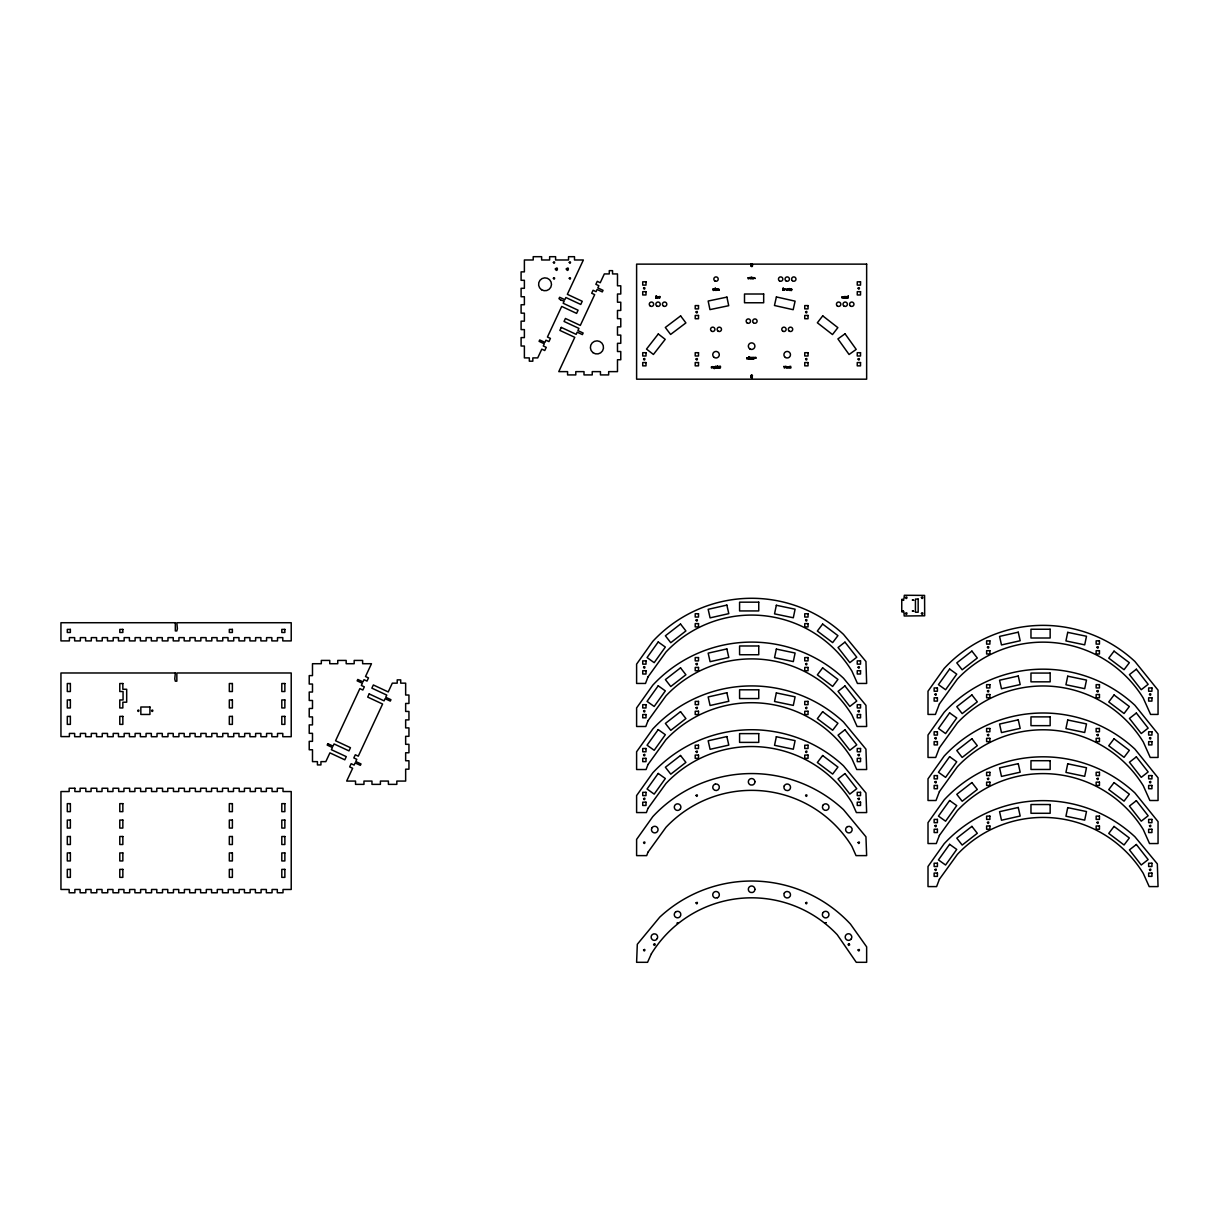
<?xml version="1.0" encoding="UTF-8"?>
<svg xmlns="http://www.w3.org/2000/svg" width="1219" height="1219" viewBox="0 0 1219 1219"><rect width="100%" height="100%" fill="white"/><g stroke="black" fill="none" stroke-linecap="round" stroke-linejoin="round"><path stroke-width="1.5" d="M750.752 264.416C754.028 261.841 751.894 270.816 750.782 264.203M752.047 376.595C748.542 376.199 753.692 373.623 752.062 376.519C748.512 376.976 753.708 379.49 752.062 376.61M750.752 265.94L751.407 265.178L752.504 265.94M750.752 375.833L751.635 375.025L752.504 375.833M750.752 377.372L752.047 376.671M711.744 367.056L712.749 367.071M560.816 300.118L558.988 298.655L559.643 297.268L564.854 299.691L565.875 297.512L580.762 304.46L582.24 301.276L567.353 294.328L583.368 259.982L574.499 259.982L574.499 256.691L568.526 256.691L568.526 259.982L555.605 259.982L555.605 256.691L549.632 256.691L549.632 259.982L541.632 259.982L541.632 256.691L533.206 256.691L533.206 259.982L524.383 259.982L524.383 271.867L521.092 271.867L521.092 280.309L524.383 280.309L524.383 288.309L521.092 288.309L521.092 296.735L524.383 296.735L524.383 304.735L521.092 304.735L521.092 313.161L524.383 313.161L524.383 321.161L521.092 321.161L521.092 329.602L524.383 329.602L524.383 337.602L521.092 337.602L521.092 346.028L524.383 346.028L524.383 357.898L529.32 357.898L529.32 361.19L532.825 361.19L532.825 357.898L537.716 357.898L541.8 349.137L544.771 350.523L546.249 347.354L543.278 345.967L544.299 343.773L539.088 341.35L539.727 339.964L544.939 342.387L545.96 340.208L548.946 341.594L550.424 338.41L547.438 337.023L561.7 306.441L576.602 313.39L578.08 310.22L563.178 303.272L564.199 301.078L560.755 300.087M844.95 642.123L838.047 647.518L849.841 662.633L856.759 657.224L844.996 642.169M555.346 268.972C557.312 273.62 558.774 265.254 555.346 268.972M566.302 268.972C568.267 273.62 569.73 265.254 566.302 268.972M711.454 366.965C710.692 370.165 715.553 365.334 711.454 366.965M748.161 277.871C747.521 280.888 752.062 276.393 748.161 277.871M746.805 358.066C746.18 361.022 750.736 356.725 746.805 358.066M783.649 289.284C783.131 292.316 787.474 287.775 783.649 289.284M787.261 289.284C786.743 292.316 791.085 287.775 787.261 289.284M787.322 367.01C786.788 369.89 791.253 365.791 787.322 367.01M841.994 297.162C841.384 300.072 845.925 295.867 841.994 297.162M656.691 297.207C657.772 300.803 659.052 294.541 656.691 297.207M712.856 289.375C713.953 292.971 715.203 286.709 712.856 289.375M716.909 367.209C714.852 370.408 714.913 363.521 716.909 367.209M751.117 358.295C749.015 361.464 749.136 354.622 751.117 358.295M753.022 358.295C750.919 361.464 751.041 354.622 753.022 358.295M790.262 289.345C791.74 293.322 792.792 286.694 790.262 289.345M845.803 297.207C846.885 300.819 848.195 294.526 845.803 297.207M719.027 366.995C720.597 370.652 721.465 363.658 719.027 366.995M714.989 367.239C714.029 371.353 712.841 365.212 714.989 367.239M787.063 367.285C785.92 370.241 785.432 364.313 787.063 367.285M755.11 278.465C753.266 278.1 754.439 276.896 755.11 278.465M786.971 289.893C785.143 289.497 786.331 288.278 786.971 289.893M553.38 262.405C554.477 265.27 555.544 260.211 553.38 262.405M905.534 613.416C906.784 616.707 908.003 610.917 905.534 613.416M719.21 290.015C716.574 291.387 718.601 286.648 719.21 290.015M753.372 278.557C750.965 279.73 752.672 275.326 753.372 278.557M789.318 366.675L789.303 368.138L789.958 366.553L790.735 368.138L790.735 366.355L789.348 366.584M843.975 296.842L843.975 298.305L844.615 296.705L845.392 298.305L845.392 296.507L844.051 296.659M717.229 290.046L715.797 290.457L715.797 288.659L716.574 290.29L717.229 288.659L717.229 290.046M714.974 290.122L715.248 288.172L714.974 290.122M782.903 290.092L783.192 288.126L782.903 290.092M847.921 297.969L848.195 296.004L847.921 297.969M754.911 781.729L754.82 782.583A3.291 3.291 0 0 1 752.565 784.975L750.858 785.021A3.291 3.291 0 0 1 748.481 782.75L748.344 781.912A3.291 3.291 0 0 1 751.544 778.545A3.291 3.291 0 0 1 754.911 781.729M713.74 366.934C713.938 369.677 715.507 365.502 713.74 366.934M657.011 297.131C657.224 299.874 658.854 295.668 657.011 297.131M713.176 289.284C713.359 292.011 715.081 287.882 713.176 289.284M846.123 297.131C846.306 299.859 848.028 295.714 846.123 297.131M715.629 366.934C715.843 369.662 717.458 365.487 715.629 366.934M749.822 358.036C750.005 360.763 751.712 356.588 749.822 358.036M751.727 358.036C751.91 360.763 753.616 356.588 751.727 358.036M720.338 367.224C719.21 369.494 719.301 364.923 720.338 367.224M791.573 289.543C790.4 291.813 790.582 287.242 791.573 289.543M137.686 710.54C138.631 713.45 139.941 708.498 137.686 710.54M151.598 710.54C152.543 713.45 153.853 708.498 151.598 710.54M553.396 278.237C554.325 281.162 555.666 276.18 553.396 278.237M569.273 262.359C570.218 265.27 571.528 260.317 569.273 262.359M569.273 278.237C570.218 281.162 571.543 276.18 569.273 278.237M643.556 288.187C644.561 291.326 646.009 285.962 643.556 288.187M643.571 359.056C644.577 362.195 646.009 356.847 643.571 359.056M643.586 667.22C644.592 670.359 646.024 665.01 643.586 667.22M643.586 711.043C644.592 714.182 646.024 708.833 643.586 711.043M696.064 311.957C697.07 315.096 698.502 309.748 696.064 311.957M643.586 754.866C644.592 758.005 646.024 752.641 643.586 754.866M696.064 359.056C697.009 362.211 698.578 356.847 696.064 359.056M643.586 798.674C644.592 801.812 646.024 796.464 643.586 798.674M643.586 842.497C644.592 845.636 646.024 840.287 643.586 842.497M643.571 949.967C644.577 953.106 646.009 947.757 643.571 949.967M696.064 620.121C697.07 623.259 698.502 617.896 696.064 620.121M696.064 663.928C697.07 667.067 698.502 661.719 696.064 663.928M696.064 707.751C697.07 710.89 698.502 705.542 696.064 707.751M696.064 751.574C697.07 754.713 698.502 749.365 696.064 751.574M696.064 795.397C697.07 798.536 698.502 793.173 696.064 795.397M696.064 902.852C697.009 906.007 698.578 900.643 696.064 902.852M805.607 311.957C806.612 315.096 808.045 309.748 805.607 311.957M805.607 359.056C806.612 362.195 808.045 356.847 805.607 359.056M805.607 620.121C806.612 623.259 808.045 617.896 805.607 620.121M805.607 663.928C806.612 667.067 808.045 661.719 805.607 663.928M858.115 288.187C859.121 291.326 860.553 285.962 858.115 288.187M805.607 707.751C806.612 710.89 808.045 705.542 805.607 707.751M805.607 751.574C806.612 754.713 808.045 749.365 805.607 751.574M858.085 359.056C859.09 362.195 860.538 356.847 858.085 359.056M805.607 795.397C806.612 798.536 808.045 793.173 805.607 795.397M805.607 902.852C806.612 905.991 808.045 900.643 805.607 902.852M858.1 667.22C859.105 670.359 860.538 665.01 858.1 667.22M858.1 711.043C859.105 714.182 860.538 708.833 858.1 711.043M858.1 754.866C859.09 757.974 860.553 752.687 858.1 754.866M858.1 798.674C859.09 801.797 860.553 796.51 858.1 798.674M858.1 842.497C859.09 845.62 860.553 840.333 858.1 842.497M901.755 599.489L901.755 611.816L903.934 612.228L904.208 615.991L924.672 615.793L924.581 595.405L904.33 595.268L903.934 599.078L901.755 599.489M902.395 600.022L903.553 600.327L902.395 600.022M902.395 610.978L903.553 611.283L902.395 610.978M858.085 949.967C859.075 953.106 860.568 947.757 858.085 949.967M905.549 597.493C906.616 600.83 908.155 595.131 905.549 597.493M912.437 600.022L913.61 600.327L912.437 600.022M912.437 610.978L913.61 611.283L912.437 610.978M921.427 597.493C922.509 600.83 924.032 595.131 921.427 597.493M921.427 613.37C922.509 616.723 924.032 611.009 921.427 613.37M934.973 694.312C935.979 697.451 937.411 692.087 934.973 694.312M934.973 738.12C935.979 741.259 937.411 735.91 934.973 738.12M934.973 781.943C935.979 785.082 937.411 779.733 934.973 781.943M934.973 825.766C935.979 828.905 937.411 823.556 934.973 825.766M934.973 869.589C935.979 872.728 937.411 867.364 934.973 869.589M987.451 647.198C988.457 650.337 989.904 644.988 987.451 647.198M987.451 691.021C988.457 694.16 989.904 688.811 987.451 691.021M987.451 734.844C988.457 737.983 989.904 732.619 987.451 734.844M987.451 778.651C988.457 781.79 989.904 776.442 987.451 778.651M987.451 822.475C988.457 825.613 989.904 820.265 987.451 822.475M1097.009 647.198C1098.014 650.337 1099.447 644.988 1097.009 647.198M1097.009 691.021C1098.014 694.16 1099.447 688.811 1097.009 691.021M1097.009 734.844C1098.014 737.983 1099.447 732.619 1097.009 734.844M1097.009 778.651C1098.014 781.79 1099.447 776.442 1097.009 778.651M1097.009 822.475C1098.014 825.613 1099.447 820.265 1097.009 822.475M1149.502 694.312C1150.507 697.451 1151.94 692.087 1149.502 694.312M1149.502 738.12C1150.507 741.259 1151.94 735.91 1149.502 738.12M1149.502 781.943C1150.507 785.082 1151.94 779.733 1149.502 781.943M1149.502 825.766C1150.507 828.905 1151.94 823.556 1149.502 825.766M1149.502 869.589C1150.477 872.728 1151.97 867.364 1149.502 869.589M754.424 357.807C753.708 360.763 753.906 355.978 756.1 357.517C756.664 358.691 755.75 358.295 754.424 357.807M754.911 889.382L754.774 890.22A3.291 3.291 0 0 1 752.397 892.491L750.691 892.445A3.291 3.291 0 0 1 748.436 890.053L748.344 889.2A3.291 3.291 0 0 1 751.712 886A3.291 3.291 0 0 1 754.911 889.382M748.496 277.749L749.456 277.978L748.496 277.749M747.125 357.944L748.085 358.157L747.125 357.944M783.969 289.162L784.929 289.391L783.969 289.162M787.581 289.162L788.556 289.391L787.581 289.162M787.657 366.889L788.617 367.102L787.657 366.889M842.314 297.04L843.289 297.268L842.314 297.04M718.905 290L718.021 289.573L718.905 290M753.083 278.541L752.184 278.115L753.083 278.541M776.335 605.279L774.537 613.858L793.31 617.774L795.093 609.195L776.335 605.279M776.335 649.087L774.537 657.666L793.31 661.597L795.093 653.018L776.335 649.087M776.335 692.91L774.537 701.489L793.31 705.405L795.093 696.826L776.335 692.91M776.335 736.733L774.537 745.312L793.31 749.228L795.093 740.649L776.335 736.733M1067.722 632.356L1065.939 640.935L1084.697 644.851L1086.495 636.272L1067.722 632.356M1067.722 676.179L1065.939 684.758L1084.697 688.674L1086.495 680.095L1067.722 676.179M1067.722 720.002L1065.939 728.581L1084.697 732.497L1086.495 723.918L1067.722 720.002M1067.722 763.81L1065.939 772.389L1084.697 776.32L1086.495 767.741L1067.722 763.81M1067.722 807.633L1065.939 816.212L1084.697 820.128L1086.495 811.549L1067.722 807.633M776.396 296.948L774.461 305.497L793.173 309.702L795.093 301.154L776.396 296.948M784.259 785.905L784 786.712A3.291 3.291 0 0 0 785.828 790.278L787.504 790.582A3.291 3.291 0 0 0 789.744 789.424L790.202 788.708A3.291 3.291 0 0 0 788.632 784.335A3.291 3.291 0 0 0 784.259 785.905M659.784 296.507L659.296 297.954C657.391 294.038 660.287 301.154 659.784 296.507M751.27 277.216L750.782 278.663C748.877 274.732 751.773 281.863 751.27 277.216M647.99 676.911L645.506 683.448L636.608 683.448L636.608 664.126L652.805 641.346A134.943 134.943 0 0 1 843.502 634.383L865.947 661.536L866.648 683.448L857.445 683.448L851.883 671.044A117.771 117.771 0 0 0 666.001 651.997L647.99 676.911M647.99 720.734L645.796 726.494L636.608 726.494L636.608 707.934L652.805 685.154A134.943 134.943 0 0 1 843.502 678.206L865.947 705.344L866.648 726.494L857.094 726.494L851.883 714.867A117.771 117.771 0 0 0 666.001 695.805L647.99 720.734M647.99 764.542L646.085 769.524L636.608 769.524L636.608 751.757L652.805 728.977A134.943 134.943 0 0 1 843.502 722.029L865.947 749.167L866.648 769.524L856.744 769.524L851.883 758.675A117.771 117.771 0 0 0 666.001 739.628L647.99 764.542M647.99 808.365L646.39 812.57L636.608 812.57L636.608 795.58L652.805 772.8A134.943 134.943 0 0 1 843.502 765.837L865.947 792.99L866.648 812.57L856.393 812.57L851.883 802.498A117.771 117.771 0 0 0 666.001 783.451L647.99 808.365M647.99 852.188L646.679 855.616L636.608 855.616L636.608 839.403L652.805 816.623A134.943 134.943 0 0 1 843.502 809.66L865.947 836.813L866.648 855.616L856.043 855.616L851.883 846.321A117.771 117.771 0 0 0 666.001 827.274L647.99 852.188M939.392 703.988L935.415 714.425L928.009 714.425L928.009 691.203L944.192 668.423A134.943 134.943 0 0 1 1134.904 661.475L1158.05 690.152L1158.05 714.425L1150.584 714.425L1143.285 698.121A117.771 117.771 0 0 0 957.387 679.074L939.392 703.988M939.392 747.811L935.704 757.456L928.009 757.456L928.009 735.027L944.192 712.246A134.943 134.943 0 0 1 1134.904 705.283L1158.05 733.975L1158.05 757.456L1150.233 757.456L1143.285 741.944A117.771 117.771 0 0 0 957.387 722.897L939.392 747.811M939.392 791.634L936.009 800.502L928.009 800.502L928.009 778.85L944.192 756.07A134.943 134.943 0 0 1 1134.904 749.106L1158.05 777.798L1158.05 800.502L1149.883 800.502L1143.285 785.767A117.771 117.771 0 0 0 957.387 766.721L939.392 791.634M939.392 835.457L936.299 843.548L928.009 843.548L928.009 822.657L944.192 799.877A134.943 134.943 0 0 1 1134.904 792.929L1158.05 821.621L1158.05 843.548L1149.532 843.548L1143.285 829.59A117.771 117.771 0 0 0 957.387 810.528L939.392 835.457M939.392 879.265L936.603 886.594L928.009 886.594L928.009 866.48L944.192 843.7A134.943 134.943 0 0 1 1134.904 836.752L1157.349 863.89L1158.05 886.594L1149.182 886.594L1143.285 873.398A117.771 117.771 0 0 0 957.387 854.351L939.392 879.265M784.32 893.161L784 893.969A3.291 3.291 0 0 0 790.049 896.376L790.369 895.584A3.291 3.291 0 0 0 788.784 891.897L787.139 891.485A3.291 3.291 0 0 0 784.32 893.161M651.373 953.791L647.563 962.309L636.608 962.309L637.308 944.283L659.753 917.13A134.943 134.943 0 0 1 850.466 924.093L866.648 946.858L866.648 962.309L856.271 962.309L837.255 934.729A117.771 117.771 0 0 0 651.373 953.791M327.85 743.697L327.195 745.083L332.406 747.506L331.385 749.7L346.287 756.633L344.794 759.818L329.907 752.87L325.823 761.631L320.932 761.631L320.932 764.923L317.428 764.923L317.428 761.631L312.491 761.631L312.491 749.761L309.215 749.761L309.215 741.335L312.491 741.335L312.491 733.335L309.215 733.335L309.215 724.894L312.491 724.894L312.491 716.909L309.215 716.909L309.215 708.468L312.491 708.468L312.491 700.468L309.215 700.468L309.215 692.042L312.491 692.042L312.491 684.042L309.215 684.042L309.215 675.6L312.491 675.6L312.491 663.715L321.313 663.715L321.313 660.424L329.755 660.424L329.755 663.715L337.754 663.715L337.754 660.424L346.181 660.424L346.181 663.715L354.18 663.715L354.18 660.424L362.622 660.424L362.622 663.715L371.475 663.715L365.517 676.515L368.488 677.916L367.01 681.086L364.024 679.699L363.003 681.878L357.792 679.455L357.152 680.842L362.363 683.265L361.342 685.459L364.329 686.846L362.835 690.015L359.864 688.628L335.56 740.756L350.447 747.704L348.969 750.889L334.067 743.94L333.061 746.119L327.85 743.697M369.189 693.916L367.696 697.085L382.598 704.033L358.295 756.161L355.308 754.774L353.83 757.944L356.801 759.33L355.78 761.525L361.007 763.947L360.352 765.334L355.14 762.911L354.12 765.09L351.148 763.703L349.655 766.888L352.641 768.275L346.668 781.074L355.537 781.074L355.537 784.366L363.963 784.366L363.963 781.074L371.963 781.074L371.963 784.366L380.404 784.366L380.404 781.074L388.404 781.074L388.404 784.366L396.83 784.366L396.83 781.074L405.653 781.074L405.653 769.189L408.944 769.189L408.944 760.747L405.653 760.747L405.653 752.763L408.944 752.763L408.944 744.321L405.653 744.321L405.653 736.322L408.944 736.322L408.944 727.895L405.653 727.895L405.653 719.896L408.944 719.896L408.944 711.454L405.653 711.454L405.653 703.454L408.944 703.454L408.944 695.028L405.653 695.028L405.653 683.158L400.716 683.158L400.716 679.867L397.211 679.867L397.211 683.158L392.32 683.158L388.236 691.92L373.349 684.971L371.871 688.156L386.758 695.089L385.737 697.283L390.949 699.706L390.309 701.093L385.097 698.67L384.076 700.849L369.189 693.916M561.273 327.408L559.871 330.395L574.774 337.328L558.774 371.627L567.582 371.627L567.582 374.919L575.795 374.919L575.795 371.627L584.008 371.627L584.008 374.919L592.236 374.919L592.236 371.627L600.449 371.627L600.449 374.919L608.662 374.919L608.662 371.627L617.484 371.627L617.484 359.742L620.776 359.742L620.776 351.529L617.484 351.529L617.484 343.316L620.776 343.316L620.776 335.088L617.484 335.088L617.484 326.875L620.776 326.875L620.776 318.662L617.484 318.662L617.484 310.449L620.776 310.449L620.776 302.221L617.484 302.221L617.484 294.008L620.776 294.008L620.776 285.795L617.484 285.795L617.484 273.925L612.548 273.925L612.548 270.648L609.271 270.648L609.271 273.925L604.334 273.925L600.236 282.732L597.264 281.33L595.862 284.317L598.849 285.703L597.828 287.882L603.039 290.32L602.293 291.905L597.081 289.482L596.076 291.661L593.089 290.274L591.703 293.246L594.674 294.632L580.32 325.412L565.433 318.479L564.047 321.45L578.934 328.399L577.913 330.578L583.139 333.016L582.392 334.6L577.181 332.178L576.16 334.356L561.273 327.408M652.043 827.747L651.662 828.524A3.291 3.291 0 0 0 652.272 831.754L652.927 832.318A3.291 3.291 0 0 0 657.483 831.434A3.291 3.291 0 0 0 656.599 826.878L655.837 826.497A3.291 3.291 0 0 0 652.607 827.107L652.043 827.747M823.008 805.21L822.612 805.972A3.291 3.291 0 0 0 827.777 809.66L828.356 809.035A3.291 3.291 0 0 0 828.219 805.043L826.832 804.052A3.291 3.291 0 0 0 823.008 805.21M784.472 366.965C783.68 370.85 786.362 363.765 784.975 367.117L783.847 366.355L784.472 366.965M823.13 912.513L822.673 913.244A3.291 3.291 0 0 0 822.993 916.505L824.303 917.587A3.291 3.291 0 0 0 827.579 917.267L828.204 916.688A3.291 3.291 0 0 0 827.747 912.056A3.291 3.291 0 0 0 823.13 912.513M657.331 938.432L656.249 939.742A3.291 3.291 0 0 1 652.973 940.047L652.256 939.605A3.291 3.291 0 0 1 655.7 934.074L656.432 934.531A3.291 3.291 0 0 1 657.331 938.432M658.214 641.971L647.06 657.559L654.176 662.664L665.345 647.076L658.214 641.971M658.214 685.794L647.06 701.382L654.176 706.471L665.345 690.883L658.214 685.794M658.214 729.602L647.06 745.19L654.176 750.294L665.345 734.707L658.214 729.602M658.214 773.425L647.06 789.013L654.176 794.118L665.345 778.53L658.214 773.425M949.616 669.048L938.447 684.636L945.578 689.741L956.732 674.153L949.616 669.048M949.616 712.871L938.447 728.459L945.578 733.564L956.732 717.976L949.616 712.871M949.616 756.694L938.447 772.282L945.578 777.387L956.732 761.799L949.616 756.694M949.616 800.517L938.447 816.105L945.578 821.195L956.732 805.607L949.616 800.517M949.616 844.325L938.447 859.913L945.578 865.018L956.732 849.43L949.616 844.325M822.642 624.067L817.355 631.046L832.653 642.611L837.941 635.632L822.642 624.067M822.642 667.875L817.355 674.869L832.653 686.434L837.941 679.44L822.642 667.875M822.642 711.698L817.355 718.692L832.653 730.257L837.941 723.263L822.642 711.698M822.642 755.521L817.355 762.515L832.653 774.08L837.941 767.086L822.642 755.521M1114.044 651.144L1108.757 658.138L1124.055 669.703L1129.343 662.709L1114.044 651.144M1114.044 694.967L1108.757 701.961L1124.055 713.511L1129.343 706.532L1114.044 694.967M1114.044 738.79L1108.757 745.769L1124.055 757.334L1129.343 750.34L1114.044 738.79M1114.044 782.598L1108.757 789.592L1124.055 801.157L1129.343 794.163L1114.044 782.598M1114.044 826.421L1108.757 833.415L1124.055 844.98L1129.343 837.986L1114.044 826.421M822.734 315.858L817.355 322.776L832.486 334.555L837.864 327.637L822.734 315.858M658.306 333.96L646.512 349.076L653.414 354.47L665.208 339.354L658.306 333.96M680.263 809.035L678.953 810.117A3.291 3.291 0 0 1 675.676 809.797L675.052 809.218A3.291 3.291 0 0 1 675.509 804.586A3.291 3.291 0 0 1 680.126 805.043L680.583 805.774A3.291 3.291 0 0 1 680.263 809.035M675.661 911.919L675.036 912.513A3.291 3.291 0 0 0 674.899 916.505L675.494 917.13A3.291 3.291 0 0 0 680.644 913.442L680.248 912.681A3.291 3.291 0 0 0 676.423 911.522L675.661 911.919M850.984 939.209L850.344 939.788A3.291 3.291 0 0 1 845.773 938.904A3.291 3.291 0 0 1 846.656 934.333L847.418 933.952A3.291 3.291 0 0 1 850.649 934.577L851.593 935.994A3.291 3.291 0 0 1 850.984 939.209M844.95 685.947L838.047 691.341L849.841 706.441L856.759 701.047L844.95 685.947M844.95 729.77L838.047 735.164L849.841 750.264L856.759 744.87L844.95 729.77M844.95 773.577L838.047 778.971L849.841 794.087L856.759 788.693L844.95 773.577M1136.352 669.216L1129.434 674.61L1141.243 689.71L1148.146 684.316L1136.352 669.216M1136.352 713.024L1129.434 718.418L1141.243 733.533L1148.146 728.139L1136.352 713.024M1136.352 756.847L1129.434 762.241L1141.243 777.356L1148.146 771.947L1136.352 756.847M1136.352 800.67L1129.434 806.064L1141.243 821.164L1148.146 815.77L1136.352 800.67M1136.352 844.493L1129.434 849.887L1141.243 864.987L1148.146 859.593L1136.352 844.493M680.522 624.021L665.391 635.8L670.77 642.718L685.901 630.939L680.522 624.021M680.522 667.844L665.391 679.608L670.77 686.526L685.901 674.747L680.522 667.844M680.522 711.652L665.391 723.431L670.77 730.349L685.901 718.57L680.522 711.652M680.522 755.475L665.391 767.254L670.77 774.172L685.901 762.393L680.522 755.475M971.909 651.098L956.793 662.877L962.172 669.795L977.303 658.016L971.909 651.098M971.909 694.921L956.793 706.7L962.172 713.618L977.303 701.839L971.909 694.921M971.909 738.744L956.793 750.523L962.172 757.441L977.303 745.662L971.909 738.744M971.909 782.568L956.793 794.331L962.172 801.249L977.303 789.47L971.909 782.568M971.909 826.375L956.793 838.154L962.172 845.072L977.303 833.293L971.909 826.375M680.613 315.904L665.315 327.469L670.602 334.448L685.901 322.898L680.613 315.904M845.041 333.808L837.91 338.912L849.079 354.5L856.21 349.396L845.041 333.808M847.555 826.604L846.824 827.061A3.291 3.291 0 0 0 845.925 830.962L847.007 832.272A3.291 3.291 0 0 0 850.283 832.592L851.014 832.135A3.291 3.291 0 0 0 847.555 826.604M715.263 784.122L714.471 784.442A3.291 3.291 0 0 0 712.886 788.114L713.206 788.906A3.291 3.291 0 0 0 719.256 786.499L718.936 785.706A3.291 3.291 0 0 0 716.117 784.015L715.263 784.122M717.427 897.748L715.751 898.053A3.291 3.291 0 0 1 713.511 896.894L713.054 896.178A3.291 3.291 0 0 1 714.624 891.805A3.291 3.291 0 0 1 718.997 893.375L719.256 894.182A3.291 3.291 0 0 1 717.427 897.748M726.859 605.096L708.163 609.317L710.083 617.865L728.794 613.645L726.859 605.096M726.859 648.919L708.163 653.14L710.083 661.688L728.794 657.468L726.859 648.919M726.859 692.742L708.163 696.948L710.083 705.511L728.794 701.291L726.859 692.742M1018.261 632.189L999.565 636.394L1001.485 644.942L1020.181 640.737L1018.261 632.189M726.859 736.566L708.163 740.771L710.083 749.319L728.794 745.114L726.859 736.566M1018.261 676.012L999.565 680.217L1001.485 688.765L1020.181 684.56L1018.261 676.012M1018.261 719.819L999.565 724.04L1001.485 732.589L1020.181 728.368L1018.261 719.819M1018.261 763.643L999.565 767.863L1001.485 776.412L1020.181 772.191L1018.261 763.643M1018.261 807.466L999.565 811.671L1001.485 820.235L1020.181 816.014L1018.261 807.466M726.92 297.116L708.163 301.032L709.946 309.611L728.718 305.695L726.92 297.116M789.15 288.568L789.897 290.427L789.15 288.568M717.915 366.264L718.661 368.108L717.915 366.264M866.648 264.127L636.608 264.127L636.608 379.185L866.648 379.185L866.648 264.127M645.994 281.818L642.718 281.818L642.718 285.109L645.994 285.109L645.994 281.818M860.538 281.818L857.262 281.818L857.262 285.109L860.538 285.109L860.538 281.818M645.994 291.676L642.718 291.676L642.718 294.968L645.994 294.968L645.994 291.676M860.538 291.676L857.262 291.676L857.262 294.968L860.538 294.968L860.538 291.676M763.673 294.008L744.504 294.008L744.504 302.769L763.673 302.769L763.673 294.008M656.279 295.806L656.005 298.305L656.279 295.806M698.502 305.588L695.211 305.588L695.211 308.879L698.502 308.879L698.502 305.588M808.045 305.588L804.753 305.588L804.753 308.879L808.045 308.879L808.045 305.588M698.502 315.462L695.211 315.462L695.211 318.738L698.502 318.738L698.502 315.462M808.045 315.462L804.753 315.462L804.753 318.738L808.045 318.738L808.045 315.462M646.009 352.702L642.718 352.702L642.718 355.994L646.009 355.994L646.009 352.702M698.502 352.702L695.211 352.702L695.211 355.994L698.502 355.994L698.502 352.702M808.045 352.702L804.753 352.702L804.753 355.994L808.045 355.994L808.045 352.702M860.523 352.702L857.247 352.702L857.247 355.994L860.523 355.994L860.523 352.702M749.06 356.695L748.771 359.194L749.06 356.695M753.632 357.411L753.357 359.194L753.632 357.411M646.009 362.561L642.718 362.561L642.718 365.852L646.009 365.852L646.009 362.561M698.502 362.561L695.211 362.561L695.211 365.852L698.502 365.852L698.502 362.561M808.045 362.561L804.753 362.561L804.753 365.852L808.045 365.852L808.045 362.561M860.523 362.561L857.247 362.561L857.247 365.852L860.523 365.852L860.523 362.561M717.534 366.31L717.244 368.108L717.534 366.31M918.166 599.078L915.439 599.078L915.439 612.228L918.166 612.228L918.166 599.078M758.751 602.171L739.583 602.171L739.583 610.932L758.751 610.932L758.751 602.171M698.502 613.751L695.211 613.751L695.211 617.043L698.502 617.043L698.502 613.751M808.045 613.751L804.753 613.751L804.753 617.043L808.045 617.043L808.045 613.751M175.323 622.726L60.95 622.726L60.95 640.904L69.392 640.904L69.392 637.613L74.649 637.613L74.649 640.904L80.347 640.904L80.347 637.613L85.604 637.613L85.604 640.904L91.288 640.904L91.288 637.613L96.56 637.613L96.56 640.904L102.244 640.904L102.244 637.613L107.501 637.613L107.501 640.904L113.199 640.904L113.199 637.613L118.456 637.613L118.456 640.904L124.155 640.904L124.155 637.613L129.412 637.613L129.412 640.904L135.111 640.904L135.111 637.613L140.368 637.613L140.368 640.904L146.067 640.904L146.067 637.613L151.324 637.613L151.324 640.904L157.022 640.904L157.022 637.613L162.279 637.613L162.279 640.904L167.978 640.904L167.978 637.613L173.235 637.613L173.235 640.904L178.934 640.904L178.934 637.613L184.191 637.613L184.191 640.904L189.89 640.904L189.89 637.613L195.147 637.613L195.147 640.904L200.845 640.904L200.845 637.613L206.102 637.613L206.102 640.904L211.801 640.904L211.801 637.613L217.058 637.613L217.058 640.904L222.757 640.904L222.757 637.613L228.014 637.613L228.014 640.904L233.713 640.904L233.713 637.613L238.97 637.613L238.97 640.904L244.669 640.904L244.669 637.613L249.925 637.613L249.925 640.904L255.624 640.904L255.624 637.613L260.881 637.613L260.881 640.904L266.58 640.904L266.58 637.613L271.837 637.613L271.837 640.904L277.521 640.904L277.521 637.613L282.793 637.613L282.793 640.904L291.219 640.904L291.219 622.726L176.846 622.726L177.395 628.669L176.846 630.939L175.323 630.939L175.323 622.726M698.502 623.61L695.211 623.61L695.211 626.901L698.502 626.901L698.502 623.61M808.045 623.61L804.753 623.61L804.753 626.901L808.045 626.901L808.045 623.61M1050.153 629.248L1030.969 629.248L1030.969 638.009L1050.153 638.009L1050.153 629.248M70.367 629.4L67.304 629.4L67.304 632.478L70.367 632.478L70.367 629.4M122.845 629.4L119.782 629.4L119.782 632.478L122.845 632.478L122.845 629.4M232.387 629.4L229.324 629.4L229.324 632.478L232.387 632.478L232.387 629.4M284.865 629.4L281.802 629.4L281.802 632.478L284.865 632.478L284.865 629.4M989.889 640.844L986.613 640.844L986.613 644.12L989.889 644.12L989.889 640.844M1099.447 640.844L1096.155 640.844L1096.155 644.12L1099.447 644.12L1099.447 640.844M758.751 645.979L739.583 645.979L739.583 654.74L758.751 654.74L758.751 645.979M989.889 650.702L986.613 650.702L986.613 653.978L989.889 653.978L989.889 650.702M1099.447 650.702L1096.155 650.702L1096.155 653.978L1099.447 653.978L1099.447 650.702M698.502 657.574L695.211 657.574L695.211 660.866L698.502 660.866L698.502 657.574M808.045 657.574L804.753 657.574L804.753 660.866L808.045 660.866L808.045 657.574M646.009 660.866L642.733 660.866L642.733 664.142L646.009 664.142L646.009 660.866M860.538 660.866L857.247 660.866L857.247 664.142L860.538 664.142L860.538 660.866M698.502 667.433L695.211 667.433L695.211 670.724L698.502 670.724L698.502 667.433M808.045 667.433L804.753 667.433L804.753 670.724L808.045 670.724L808.045 667.433M646.009 670.724L642.733 670.724L642.733 674.016L646.009 674.016L646.009 670.724M860.538 670.724L857.247 670.724L857.247 674.016L860.538 674.016L860.538 670.724M175.323 672.979L60.95 672.979L60.95 736.596L69.392 736.596L69.392 733.427L74.649 733.427L74.649 736.703L80.347 736.703L80.347 733.427L85.604 733.427L85.604 736.703L91.288 736.703L91.288 733.427L96.56 733.427L96.56 736.703L102.244 736.703L102.244 733.427L107.501 733.427L107.501 736.703L113.199 736.703L113.199 733.427L118.456 733.427L118.456 736.703L124.155 736.703L124.155 733.427L129.412 733.427L129.412 736.703L135.111 736.703L135.111 733.427L140.368 733.427L140.368 736.703L146.067 736.703L146.067 733.427L151.324 733.427L151.324 736.703L157.022 736.703L157.022 733.427L162.279 733.427L162.279 736.703L167.978 736.703L167.978 733.427L173.235 733.427L173.235 736.703L178.934 736.703L178.934 733.427L184.191 733.427L184.191 736.703L189.89 736.703L189.89 733.427L195.147 733.427L195.147 736.703L200.845 736.703L200.845 733.427L206.102 733.427L206.102 736.703L211.801 736.703L211.801 733.427L217.058 733.427L217.058 736.703L222.757 736.703L222.757 733.427L228.014 733.427L228.014 736.703L233.713 736.703L233.713 733.427L238.97 733.427L238.97 736.703L244.669 736.703L244.669 733.427L249.925 733.427L249.925 736.703L255.624 736.703L255.624 733.427L260.881 733.427L260.881 736.703L266.58 736.703L266.58 733.427L271.837 733.427L271.837 736.703L277.521 736.703L277.521 733.427L282.793 733.427L282.793 736.703L291.219 736.703L291.219 672.979L176.846 672.979L176.846 681.192L175.323 681.192L174.774 678.922L175.323 672.979M1050.153 673.071L1030.969 673.071L1030.969 681.832L1050.153 681.832L1050.153 673.071M70.367 683.524L67.304 683.524L67.304 691.523L70.367 691.523L70.367 683.524M122.845 683.524L119.782 683.524L119.782 691.523L123.058 691.523L123.058 699.95L119.782 699.95L119.782 707.949L122.845 707.949L122.845 702.205L126.685 702.205L126.685 689.268L122.845 689.268L122.845 683.524M232.387 683.524L229.324 683.524L229.324 691.523L232.387 691.523L232.387 683.524M284.865 683.524L281.802 683.524L281.802 691.523L284.865 691.523L284.865 683.524M989.889 684.651L986.613 684.651L986.613 687.943L989.889 687.943L989.889 684.651M1099.447 684.651L1096.155 684.651L1096.155 687.943L1099.447 687.943L1099.447 684.651M937.411 687.943L934.135 687.943L934.135 691.234L937.411 691.234L937.411 687.943M1151.94 687.943L1148.648 687.943L1148.648 691.234L1151.94 691.234L1151.94 687.943M758.751 689.802L739.583 689.802L739.583 698.563L758.751 698.563L758.751 689.802M989.889 694.51L986.613 694.51L986.613 697.801L989.889 697.801L989.889 694.51M1099.447 694.51L1096.155 694.51L1096.155 697.801L1099.447 697.801L1099.447 694.51M937.411 697.801L934.135 697.801L934.135 701.093L937.411 701.093L937.411 697.801M1151.94 697.801L1148.648 697.801L1148.648 701.093L1151.94 701.093L1151.94 697.801M70.367 699.95L67.304 699.95L67.304 707.949L70.367 707.949L70.367 699.95M232.387 699.95L229.324 699.95L229.324 707.949L232.387 707.949L232.387 699.95M284.865 699.95L281.802 699.95L281.802 707.949L284.865 707.949L284.865 699.95M698.502 701.397L695.211 701.397L695.211 704.673L698.502 704.673L698.502 701.397M808.045 701.397L804.753 701.397L804.753 704.673L808.045 704.673L808.045 701.397M646.009 704.689L642.733 704.689L642.733 707.965L646.009 707.965L646.009 704.689M860.538 704.689L857.247 704.689L857.247 707.965L860.538 707.965L860.538 704.689M149.922 707.005L140.84 707.005L140.84 714.456L149.922 714.456L149.922 707.005M698.502 711.256L695.211 711.256L695.211 714.532L698.502 714.532L698.502 711.256M808.045 711.256L804.753 711.256L804.753 714.532L808.045 714.532L808.045 711.256M646.009 714.547L642.733 714.547L642.733 717.823L646.009 717.823L646.009 714.547M860.538 714.547L857.247 714.547L857.247 717.823L860.538 717.823L860.538 714.547M70.367 716.391L67.304 716.391L67.304 724.376L70.367 724.376L70.367 716.391M122.845 716.391L119.782 716.391L119.782 724.376L122.845 724.376L122.845 716.391M232.387 716.391L229.324 716.391L229.324 724.376L232.387 724.376L232.387 716.391M284.865 716.391L281.802 716.391L281.802 724.376L284.865 724.376L284.865 716.391M1050.153 716.879L1030.969 716.879L1030.969 725.655L1050.153 725.655L1050.153 716.879M989.889 728.474L986.613 728.474L986.613 731.766L989.889 731.766L989.889 728.474M1099.447 728.474L1096.155 728.474L1096.155 731.766L1099.447 731.766L1099.447 728.474M937.411 731.766L934.135 731.766L934.135 735.057L937.411 735.057L937.411 731.766M1151.94 731.766L1148.648 731.766L1148.648 735.057L1151.94 735.057L1151.94 731.766M758.751 733.625L739.583 733.625L739.583 742.386L758.751 742.386L758.751 733.625M989.889 738.333L986.613 738.333L986.613 741.624L989.889 741.624L989.889 738.333M1099.447 738.333L1096.155 738.333L1096.155 741.624L1099.447 741.624L1099.447 738.333M937.411 741.624L934.135 741.624L934.135 744.916L937.411 744.916L937.411 741.624M1151.94 741.624L1148.648 741.624L1148.648 744.916L1151.94 744.916L1151.94 741.624M698.502 745.205L695.211 745.205L695.211 748.496L698.502 748.496L698.502 745.205M808.045 745.205L804.753 745.205L804.753 748.496L808.045 748.496L808.045 745.205M646.009 748.496L642.733 748.496L642.733 751.788L646.009 751.788L646.009 748.496M860.538 748.496L857.247 748.496L857.247 751.788L860.538 751.788L860.538 748.496M698.502 755.079L695.211 755.079L695.211 758.355L698.502 758.355L698.502 755.079M808.045 755.079L804.753 755.079L804.753 758.355L808.045 758.355L808.045 755.079M646.009 758.355L642.733 758.355L642.733 761.646L646.009 761.646L646.009 758.355M860.538 758.355L857.247 758.355L857.247 761.646L860.538 761.646L860.538 758.355M1050.153 760.702L1030.969 760.702L1030.969 769.463L1050.153 769.463L1050.153 760.702M989.889 772.297L986.613 772.297L986.613 775.589L989.889 775.589L989.889 772.297M1099.447 772.297L1096.155 772.297L1096.155 775.589L1099.447 775.589L1099.447 772.297M937.411 775.589L934.135 775.589L934.135 778.865L937.411 778.865L937.411 775.589M1151.94 775.589L1148.648 775.589L1148.648 778.865L1151.94 778.865L1151.94 775.589M989.889 782.156L986.613 782.156L986.613 785.447L989.889 785.447L989.889 782.156M1099.447 782.156L1096.155 782.156L1096.155 785.447L1099.447 785.447L1099.447 782.156M937.411 785.447L934.135 785.447L934.135 788.723L937.411 788.723L937.411 785.447M1151.94 785.447L1148.648 785.447L1148.648 788.723L1151.94 788.723L1151.94 785.447M74.862 788.251L69.163 788.251L69.163 791.542L60.95 791.542L60.95 889.474L69.163 889.474L69.163 892.765L74.862 892.765L74.862 889.474L80.119 889.474L80.119 892.765L85.818 892.765L85.818 889.474L91.075 889.474L91.075 892.765L96.773 892.765L96.773 889.474L102.03 889.474L102.03 892.765L107.729 892.765L107.729 889.474L112.986 889.474L112.986 892.765L118.685 892.765L118.685 889.474L123.942 889.474L123.942 892.765L129.641 892.765L129.641 889.474L134.898 889.474L134.898 892.765L140.596 892.765L140.596 889.474L145.853 889.474L145.853 892.765L151.552 892.765L151.552 889.474L156.809 889.474L156.809 892.765L162.508 892.765L162.508 889.474L167.765 889.474L167.765 892.765L173.464 892.765L173.464 889.474L178.721 889.474L178.721 892.765L184.404 892.765L184.404 889.474L189.676 889.474L189.676 892.765L195.36 892.765L195.36 889.474L200.617 889.474L200.617 892.765L206.316 892.765L206.316 889.474L211.573 889.474L211.573 892.765L217.272 892.765L217.272 889.474L222.528 889.474L222.528 892.765L228.227 892.765L228.227 889.474L233.484 889.474L233.484 892.765L239.183 892.765L239.183 889.474L244.44 889.474L244.44 892.765L250.139 892.765L250.139 889.474L255.396 889.474L255.396 892.765L261.095 892.765L261.095 889.474L266.351 889.474L266.351 892.765L272.05 892.765L272.05 889.474L277.307 889.474L277.307 892.765L283.006 892.765L283.006 889.474L291.219 889.474L291.219 791.542L283.006 791.542L283.006 788.251L277.307 788.251L277.307 791.542L272.05 791.542L272.05 788.251L266.351 788.251L266.351 791.542L261.095 791.542L261.095 788.251L255.396 788.251L255.396 791.542L250.139 791.542L250.139 788.251L244.44 788.251L244.44 791.542L239.183 791.542L239.183 788.251L233.484 788.251L233.484 791.542L228.227 791.542L228.227 788.251L222.528 788.251L222.528 791.542L217.272 791.542L217.272 788.251L211.573 788.251L211.573 791.542L206.316 791.542L206.316 788.251L200.617 788.251L200.617 791.542L195.36 791.542L195.36 788.251L189.676 788.251L189.676 791.542L184.404 791.542L184.404 788.251L178.721 788.251L178.721 791.542L173.464 791.542L173.464 788.251L167.765 788.251L167.765 791.542L162.508 791.542L162.508 788.251L156.809 788.251L156.809 791.542L151.552 791.542L151.552 788.251L145.853 788.251L145.853 791.542L140.596 791.542L140.596 788.251L134.898 788.251L134.898 791.542L129.641 791.542L129.641 788.251L123.942 788.251L123.942 791.542L118.685 791.542L118.685 788.251L112.986 788.251L112.986 791.542L107.729 791.542L107.729 788.251L102.03 788.251L102.03 791.542L96.773 791.542L96.773 788.251L91.075 788.251L91.075 791.542L85.818 791.542L85.818 788.251L80.119 788.251L80.119 791.542L74.862 791.542L74.862 788.251M646.009 792.32L642.733 792.32L642.733 795.611L646.009 795.611L646.009 792.32M860.538 792.32L857.247 792.32L857.247 795.611L860.538 795.611L860.538 792.32M646.009 802.178L642.733 802.178L642.733 805.469L646.009 805.469L646.009 802.178M860.538 802.178L857.247 802.178L857.247 805.469L860.538 805.469L860.538 802.178M70.367 803.641L67.304 803.641L67.304 811.641L70.367 811.641L70.367 803.641M122.845 803.641L119.782 803.641L119.782 811.641L122.845 811.641L122.845 803.641M232.387 803.641L229.324 803.641L229.324 811.641L232.387 811.641L232.387 803.641M284.865 803.641L281.802 803.641L281.802 811.641L284.865 811.641L284.865 803.641M1050.153 804.525L1030.969 804.525L1030.969 813.286L1050.153 813.286L1050.153 804.525M989.889 816.12L986.613 816.12L986.613 819.397L989.889 819.397L989.889 816.12M1099.447 816.12L1096.155 816.12L1096.155 819.397L1099.447 819.397L1099.447 816.12M937.411 819.397L934.135 819.397L934.135 822.688L937.411 822.688L937.411 819.397M1151.94 819.397L1148.648 819.397L1148.648 822.688L1151.94 822.688L1151.94 819.397M70.367 820.067L67.304 820.067L67.304 828.067L70.367 828.067L70.367 820.067M122.845 820.067L119.782 820.067L119.782 828.067L122.845 828.067L122.845 820.067M232.387 820.067L229.324 820.067L229.324 828.067L232.387 828.067L232.387 820.067M284.865 820.067L281.802 820.067L281.802 828.067L284.865 828.067L284.865 820.067M989.889 825.979L986.613 825.979L986.613 829.255L989.889 829.255L989.889 825.979M1099.447 825.979L1096.155 825.979L1096.155 829.255L1099.447 829.255L1099.447 825.979M937.411 829.27L934.135 829.27L934.135 832.547L937.411 832.547L937.411 829.27M1151.94 829.27L1148.648 829.27L1148.648 832.547L1151.94 832.547L1151.94 829.27M70.367 836.508L67.304 836.508L67.304 844.508L70.367 844.508L70.367 836.508M122.845 836.508L119.782 836.508L119.782 844.508L122.845 844.508L122.845 836.508M232.387 836.508L229.324 836.508L229.324 844.508L232.387 844.508L232.387 836.508M284.865 836.508L281.802 836.508L281.802 844.508L284.865 844.508L284.865 836.508M70.367 852.934L67.304 852.934L67.304 860.934L70.367 860.934L70.367 852.934M122.845 852.934L119.782 852.934L119.782 860.934L122.845 860.934L122.845 852.934M232.387 852.934L229.324 852.934L229.324 860.934L232.387 860.934L232.387 852.934M284.865 852.934L281.802 852.934L281.802 860.934L284.865 860.934L284.865 852.934M937.411 863.22L934.135 863.22L934.135 866.511L937.411 866.511L937.411 863.22M1151.94 863.22L1148.648 863.22L1148.648 866.511L1151.94 866.511L1151.94 863.22M70.367 869.376L67.304 869.376L67.304 877.36L70.367 877.36L70.367 869.376M122.845 869.376L119.782 869.376L119.782 877.36L122.845 877.36L122.845 869.376M232.387 869.376L229.324 869.376L229.324 877.36L232.387 877.36L232.387 869.376M284.865 869.376L281.802 869.376L281.802 877.36L284.865 877.36L284.865 869.376M937.411 873.078L934.135 873.078L934.135 876.37L937.411 876.37L937.411 873.078M1151.94 873.078L1148.648 873.078L1148.648 876.37L1151.94 876.37L1151.94 873.078M678.145 922.631L677.215 923.103L678.145 922.631M826.04 922.631L825.111 923.103L826.04 922.631M654.603 943.78L653.582 944.405L654.207 945.426L655.228 944.816L654.603 943.78M849.064 943.796L848.043 944.42L848.668 945.441L849.689 944.816L849.064 943.796M541.526 289.726A6.461 6.461 0 0 0 551.491 284.621A6.461 6.461 0 0 0 542.089 278.557A6.461 6.461 0 0 0 541.526 289.726M592.937 352.626A6.567 6.567 0 0 0 603.451 348.268A6.567 6.567 0 0 0 594.43 341.35A6.567 6.567 0 0 0 592.937 352.626M663.532 306.137A2.194 2.194 0 0 0 666.808 304.232A2.194 2.194 0 0 0 663.532 302.327A2.194 2.194 0 0 0 663.532 306.137M746.79 322.669A2.194 2.194 0 0 0 750.462 321.679A2.194 2.194 0 0 0 747.78 318.997A2.194 2.194 0 0 0 746.79 322.669M753.372 322.669A2.194 2.194 0 0 0 757.029 321.679A2.194 2.194 0 0 0 754.348 318.997A2.194 2.194 0 0 0 753.372 322.669M711.637 331.233A2.194 2.194 0 0 0 714.928 329.328A2.194 2.194 0 0 0 711.637 327.439A2.194 2.194 0 0 0 711.637 331.233M786.133 280.979A2.194 2.194 0 0 0 789.424 279.09A2.194 2.194 0 0 0 786.133 277.185A2.194 2.194 0 0 0 786.133 280.979M792.259 280.629A2.194 2.194 0 0 0 795.916 279.654A2.194 2.194 0 0 0 793.234 276.972A2.194 2.194 0 0 0 792.259 280.629M843.655 305.786A2.194 2.194 0 0 0 847.327 304.796A2.194 2.194 0 0 0 844.645 302.114A2.194 2.194 0 0 0 843.655 305.786M650.382 306.137A2.194 2.194 0 0 0 653.674 304.232A2.194 2.194 0 0 0 650.382 302.327A2.194 2.194 0 0 0 650.382 306.137M656.95 306.137A2.194 2.194 0 0 0 660.241 304.232A2.194 2.194 0 0 0 656.95 302.327A2.194 2.194 0 0 0 656.95 306.137M782.857 331.233A2.194 2.194 0 0 0 786.133 329.328A2.194 2.194 0 0 0 782.857 327.439A2.194 2.194 0 0 0 782.857 331.233M785.386 357.457A3.291 3.291 0 0 0 790.476 354.897A3.291 3.291 0 0 0 785.706 351.773A3.291 3.291 0 0 0 785.386 357.457M713.694 357.03A3.291 3.291 0 0 0 719.195 355.552A3.291 3.291 0 0 0 715.172 351.529A3.291 3.291 0 0 0 713.694 357.03M789.12 331.019A2.194 2.194 0 0 0 792.685 329.694A2.194 2.194 0 0 0 789.76 327.286A2.194 2.194 0 0 0 789.12 331.019M837.087 305.786A2.194 2.194 0 0 0 840.76 304.796A2.194 2.194 0 0 0 838.062 302.114A2.194 2.194 0 0 0 837.087 305.786M718.22 331.233A2.194 2.194 0 0 0 721.496 329.328A2.194 2.194 0 0 0 718.22 327.439A2.194 2.194 0 0 0 718.22 331.233M749.868 348.939A3.291 3.291 0 0 0 754.911 346.287A3.291 3.291 0 0 0 750.096 343.24A3.291 3.291 0 0 0 749.868 348.939M714.928 280.979A2.194 2.194 0 0 0 718.22 279.09A2.194 2.194 0 0 0 714.928 277.185A2.194 2.194 0 0 0 714.928 280.979M779.566 280.979A2.194 2.194 0 0 0 782.857 279.09A2.194 2.194 0 0 0 779.566 277.185A2.194 2.194 0 0 0 779.566 280.979M850.237 305.786A2.194 2.194 0 0 0 853.894 304.796A2.194 2.194 0 0 0 851.212 302.114A2.194 2.194 0 0 0 850.237 305.786"/></g></svg>
